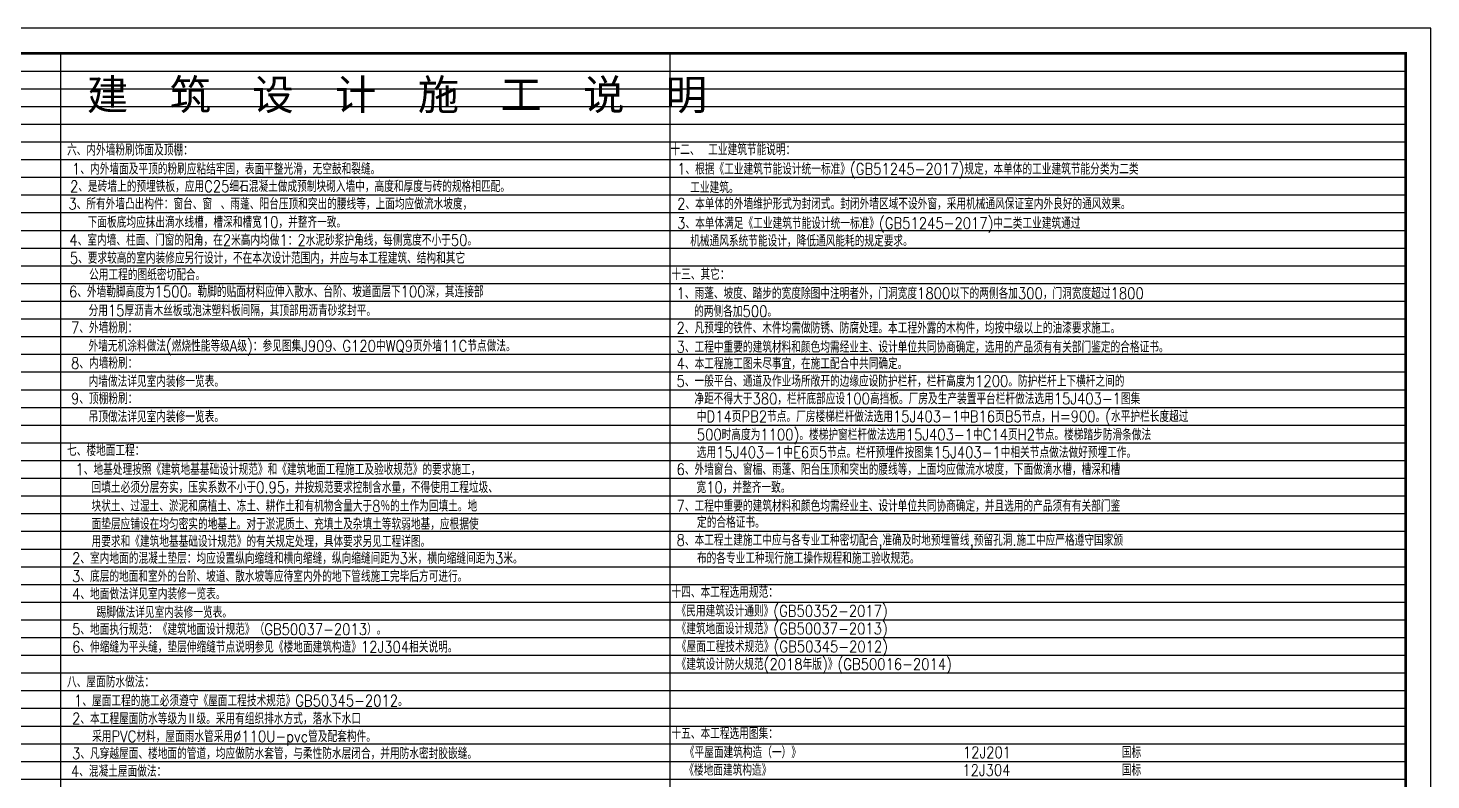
# Model space of a CAD drawing. Extents: x 5066963 to 5185393, y -485691 to -238129.
# Drawn here: x 5124463 to 5179924, y -330116 to -300384 of the extents above; entities that cross this region are included whole.
import ezdxf

# ---------------------------------------------------------------- set-up
doc = ezdxf.new("R2010")
doc.units = 0
doc.header["$LTSCALE"] = 1000
doc.header["$MEASUREMENT"] = 0
doc.layers.get('0').update_dxf_attribs({"linetype": 'CONTINUOUS'})
doc.layers.add('PUB_TITLE', color=4, linetype='CONTINUOUS')
doc.layers.add('图层线', color=8, linetype='CONTINUOUS')
doc.styles.add('HZ1', font='txt.shx', dxfattribs={"bigfont": 'hzdx.shx'})
doc.styles.add('宋体', font='', dxfattribs={"width": 0.7})
doc.styles.get('宋体').set_extended_font_data('SimSun')

msp = doc.modelspace()

# ---------------------------------------------------------------- linework, layer by layer
at = {"layer": 'PUB_TITLE'}
msp.add_lwpolyline([(5095824.1, -359783.9), (5179924.1, -359783.9), (5179924.1, -300383.9), (5095824.1, -300383.9)], close=True, dxfattribs=at)
at = {"layer": 'PUB_TITLE', "const_width": 100}
msp.add_lwpolyline([(5098324.1, -358783.9), (5178924.1, -358783.9), (5178924.1, -301383.9), (5098324.1, -301383.9)], close=True, dxfattribs=at)
at = {"layer": '图层线'}
for p, q in [((5098324.1, -301383.9), (5178924.1, -301383.9)), ((5125755.2, -358783.9), (5125755.2, -301383.9)), ((5149845.1, -358783.9), (5149845.1, -301383.9)), ((5098324.1, -302083.9), (5178924.1, -302083.9)), ((5098324.1, -302783.9), (5178924.1, -302783.9)), ((5098324.1, -303483.9), (5178924.1, -303483.9)), ((5098324.1, -304183.9), (5178924.1, -304183.9)), ((5098324.1, -304883.9), (5178924.1, -304883.9)), ((5098324.1, -305583.9), (5178924.1, -305583.9)), ((5098324.1, -306283.9), (5178924.1, -306283.9)), ((5098324.1, -306983.9), (5178924.1, -306983.9)), ((5098324.1, -307683.9), (5178924.1, -307683.9)), ((5098324.1, -308383.9), (5178924.1, -308383.9)), ((5098324.1, -309083.9), (5178924.1, -309083.9)), ((5098324.1, -309783.9), (5178924.1, -309783.9)), ((5098324.1, -310483.9), (5178924.1, -310483.9)), ((5098324.1, -311183.9), (5178924.1, -311183.9)), ((5098324.1, -311883.9), (5178924.1, -311883.9)), ((5098324.1, -312583.9), (5178924.1, -312583.9)), ((5098324.1, -313283.9), (5178924.1, -313283.9)), ((5098324.1, -313983.9), (5178924.1, -313983.9)), ((5098324.1, -314683.9), (5178924.1, -314683.9)), ((5098324.1, -315383.9), (5178924.1, -315383.9)), ((5098324.1, -316083.9), (5178924.1, -316083.9)), ((5098324.1, -316783.9), (5178924.1, -316783.9)), ((5098324.1, -317483.9), (5178924.1, -317483.9)), ((5098324.1, -318183.9), (5178924.1, -318183.9)), ((5098324.1, -318883.9), (5178924.1, -318883.9)), ((5098324.1, -319583.9), (5178924.1, -319583.9)), ((5098324.1, -320283.9), (5178924.1, -320283.9)), ((5098324.1, -320983.9), (5178924.1, -320983.9)), ((5098324.1, -321683.9), (5178924.1, -321683.9)), ((5098324.1, -322383.9), (5178924.1, -322383.9)), ((5098324.1, -323083.9), (5178924.1, -323083.9)), ((5098324.1, -323783.9), (5178924.1, -323783.9)), ((5098324.1, -324483.9), (5178924.1, -324483.9)), ((5098324.1, -325183.9), (5178924.1, -325183.9)), ((5098324.1, -325883.9), (5178924.1, -325883.9)), ((5098324.1, -326583.9), (5178924.1, -326583.9)), ((5098324.1, -327283.9), (5178924.1, -327283.9)), ((5098324.1, -327983.9), (5178924.1, -327983.9)), ((5098324.1, -328683.9), (5178924.1, -328683.9)), ((5098324.1, -329383.9), (5178924.1, -329383.9)), ((5098324.1, -330083.9), (5178924.1, -330083.9))]:
    msp.add_line(p, q, dxfattribs=at)

# ---------------------------------------------------------------- texts
at = {"style": '宋体'}
msp.add_text('建  筑  设  计  施  工  说  明', height=1200, dxfattribs=at).set_placement((5126789.3, -303618.6))
at = {"color": 6, "style": 'HZ1', "width": 0.85}
for s, p in [('六、内外墙粉刷饰面及顶棚：', (5126003.6, -305427.8)), ('十二、 工业建筑节能说明：', (5149863.9, -305415)), ('十三、其它：', (5149901.2, -310346.9)), ('七、楼地面工程：', (5126003.6, -317307.6)), ('十四、本工程选用规范：', (5149901.2, -322914.9)), ('八、屋面防水做法：', (5126003.6, -326456.7)), ('十五、本工程选用图集：', (5149901.2, -328500.5))]:
    msp.add_text(s, height=450, dxfattribs=at).set_placement(p)
at = {"color": 4, "style": 'HZ1', "width": 0.85}
for s, p in [('1、内外墙面及平顶的粉刷应粘结牢固，表面平整光滑，无空鼓和裂缝。', (5126203.6, -306177.8)), ('1、根据《工业建筑节能设计统一标准》(GB51245-2017)规定，本单体的工业建筑节能分类为二类', (5150125.2, -306178.9)), ('2、是砖墙上的预埋铁板，应用C25细石混凝土做成预制块砌入墙中，高度和厚度与砖的规格相匹配。', (5126122.6, -306868.2)), ('工业建筑。', (5150640.4, -306914.4)), ('3、所有外墙凸出构件：窗台、窗 、雨蓬、阳台压顶和突出的腰线等，上面均应做流水坡度，', (5126057.1, -307558.6)), ('2、本单体的外墙维护形式为封闭式。封闭外墙区域不设外窗，采用机械通风保证室内外良好的通风效果。', (5150125.2, -307555.3)), ('下面板底均应抹出滴水线槽，槽深和槽宽10，并整齐一致。', (5126819.9, -308283.9)), ('3、本单体满足《工业建筑节能设计统一标准》(GB51245-2017)中二类工业建筑通过', (5150125.2, -308324.8)), ('4、室内墙、柱面、门窗的阳角，在2米高内均做1：2水泥砂浆护角线，每侧宽度不小于50。', (5126096.4, -308992.3)), ('机械通风系统节能设计，降低通风能耗的规定要求。', (5150640.4, -309021.4)), ('5、要求较高的室内装修应另行设计，不在本次设计范围内，并应与本工程建筑、结构和其它', (5126114.3, -309701.5)), ('公用工程的图纸密切配合。', (5126877.5, -310361.6)), ('6、外墙勒脚高度为1500。勒脚的贴面材料应伸入散水、台阶、坡道面层下100深，其连接部', (5126079.8, -311032)), ('1、雨蓬、坡度、踏步的宽度除图中注明者外，门洞宽度1800以下的两侧各加300，门洞宽度超过1800', (5150101.2, -311096.9)), ('分用15厚沥青木丝板或泡沫塑料板间隔，其顶部用沥青砂浆封平。', (5126856.3, -311776.3)), ('的两侧各加500。', (5150797.3, -311805.4)), ('7、外墙粉刷：', (5126162, -312457.2)), ('2、凡预埋的铁件、木件均需做防锈、防腐处理。本工程外露的木构件，均按中级以上的油漆要求施工。', (5150101.2, -312464.1)), ('外墙无机涂料做法(燃烧性能等级A级)：参见图集J909、G120中WQ9页外墙11C节点做法。', (5126856.3, -313176.3)), ('3、工程中重要的建筑材料和颜色均需经业主、设计单位共同协商确定，选用的产品须有有关部门鉴定的合格证书。', (5150101.2, -313218.5)), ('8、内墙粉刷：', (5126162, -313857.2)), ('4、本工程施工图未尽事宜，在施工配合中共同确定。', (5150101.2, -313875.5)), ('内墙做法详见室内装修一览表。', (5126856.3, -314576.3)), ('5、一般平台、通道及作业场所敞开的边缘应设防护栏杆，栏杆高度为1200。防护栏杆上下横杆之间的', (5150101.2, -314568)), ('9、顶棚粉刷：', (5126162, -315257.2)), ('净距不得大于380，栏杆底部应设100高挡板。厂房及生产装置平台栏杆做法选用15J403-1图集', (5150806.5, -315262.8)), ('吊顶做法详见室内装修一览表。', (5126856.3, -315976.3)), ('中D14页PB2节点。厂房楼梯栏杆做法选用15J403-1中B16页B5节点，H=900。(水平护栏长度超过', (5150901.3, -315967.5)), ('500时高度为1100)。楼梯护窗栏杆做法选用15J403-1中C14页H2节点。楼梯踏步防滑条做法', (5150901.3, -316685.9)), ('选用15J403-1中E6页5节点。栏杆预埋件按图集15J403-1中相关节点做法做好预埋工作。', (5150901.3, -317385.9)), ('1、地基处理按照《建筑地基基础设计规范》和《建筑地面工程施工及验收规范》的要求施工，', (5126338.5, -318057.6)), ('6、外墙窗台、窗楣、雨蓬、阳台压顶和突出的腰线等，上面均应做流水坡度，下面做滴水槽，槽深和槽', (5150101.2, -318056.3)), ('回填土必须分层夯实，压实系数不小于0.95，并按规范要求控制含水量，不得使用工程垃圾、', (5126974.3, -318769.9)), ('宽10，并整齐一致。', (5150890.4, -318769.4)), ('块状土、过湿土、淤泥和腐植土、冻土、耕作土和有机物含量大于8％的土作为回填土。地', (5126974.3, -319505.8)), ('7、工程中重要的建筑材料和颜色均需经业主、设计单位共同协商确定，并且选用的产品须有有关部门鉴', (5150101.2, -319502.3)), ('面垫层应铺设在均匀密实的地基上。对于淤泥质土、充填土及杂填土等软弱地基，应根据使', (5126974.3, -320218.1)), ('定的合格证书。', (5150909.9, -320152.4)), ('用要求和《建筑地基基础设计规范》的有关规定处理，具体要求另见工程详图。', (5126974.3, -320906.9)), ('8、本工程土建施工中应与各专业工种密切配合,准确及时地预埋管线,预留孔洞.施工中应严格遵守国家颁', (5150101.2, -320857.5)), ('2、室内地面的混凝土垫层：均应设置纵向缩缝和横向缩缝，纵向缩缝间距为3米，横向缩缝间距为3米。', (5126203.6, -321572.1)), ('布的各专业工种现行施工操作规程和施工验收规范。', (5150907.9, -321568.4)), ('3、底层的地面和室外的台阶、坡道、散水坡等应待室内外的地下管线施工完毕后方可进行。', (5126203.6, -322286.8)), ('4、地面做法详见室内装修一览表。', (5126203.6, -322981.1)), ('踢脚做法详见室内装修一览表。', (5127169.5, -323706.9)), ('《民用建筑设计通则》(GB50352-2017)', (5150101.2, -323655.5)), ('5、地面执行规范：《建筑地面设计规范》（GB50037-2013）。', (5126203.6, -324381.1)), ('《建筑地面设计规范》(GB50037-2013)', (5150101.2, -324355.5)), ('6、伸缩缝为平头缝，垫层伸缩缝节点说明参见《楼地面建筑构造》12J304相关说明。', (5126203.6, -325081.1)), ('《屋面工程技术规范》(GB50345-2012)', (5150112, -325065.2)), ('《建筑设计防火规范(2018年版)》(GB50016-2014)', (5150101.2, -325763.3)), ('1、屋面工程的施工必须遵守《屋面工程技术规范》GB50345-2012。', (5126282.4, -327206.7)), ('2、本工程屋面防水等级为Ⅱ级。采用有组织排水方式，落水下水口', (5126203.6, -327914.4)), ('采用PVC材料，屋面雨水管采用%%C110U-pvc管及配套构件。', (5126996.7, -328618.2)), ('3、凡穿越屋面、楼地面的管道，均应做防水套管，与柔性防水层闭合，并用防水密封胶嵌缝。', (5126203.6, -329290.7)), ('《平屋面建筑构造（一）》', (5150427.7, -329250.5)), ('12J201', (5161422.5, -329250.5)), ('国标', (5167704.5, -329250.5)), ('4、混凝土屋面做法：', (5126155.8, -329993.2)), ('《楼地面建筑构造》', (5150405.6, -329950.5)), ('12J304', (5161400.4, -329950.5)), ('国标', (5167704.5, -329950.5))]:
    msp.add_text(s, height=450, dxfattribs=at).set_placement(p)

doc.saveas('drawing.dxf')
